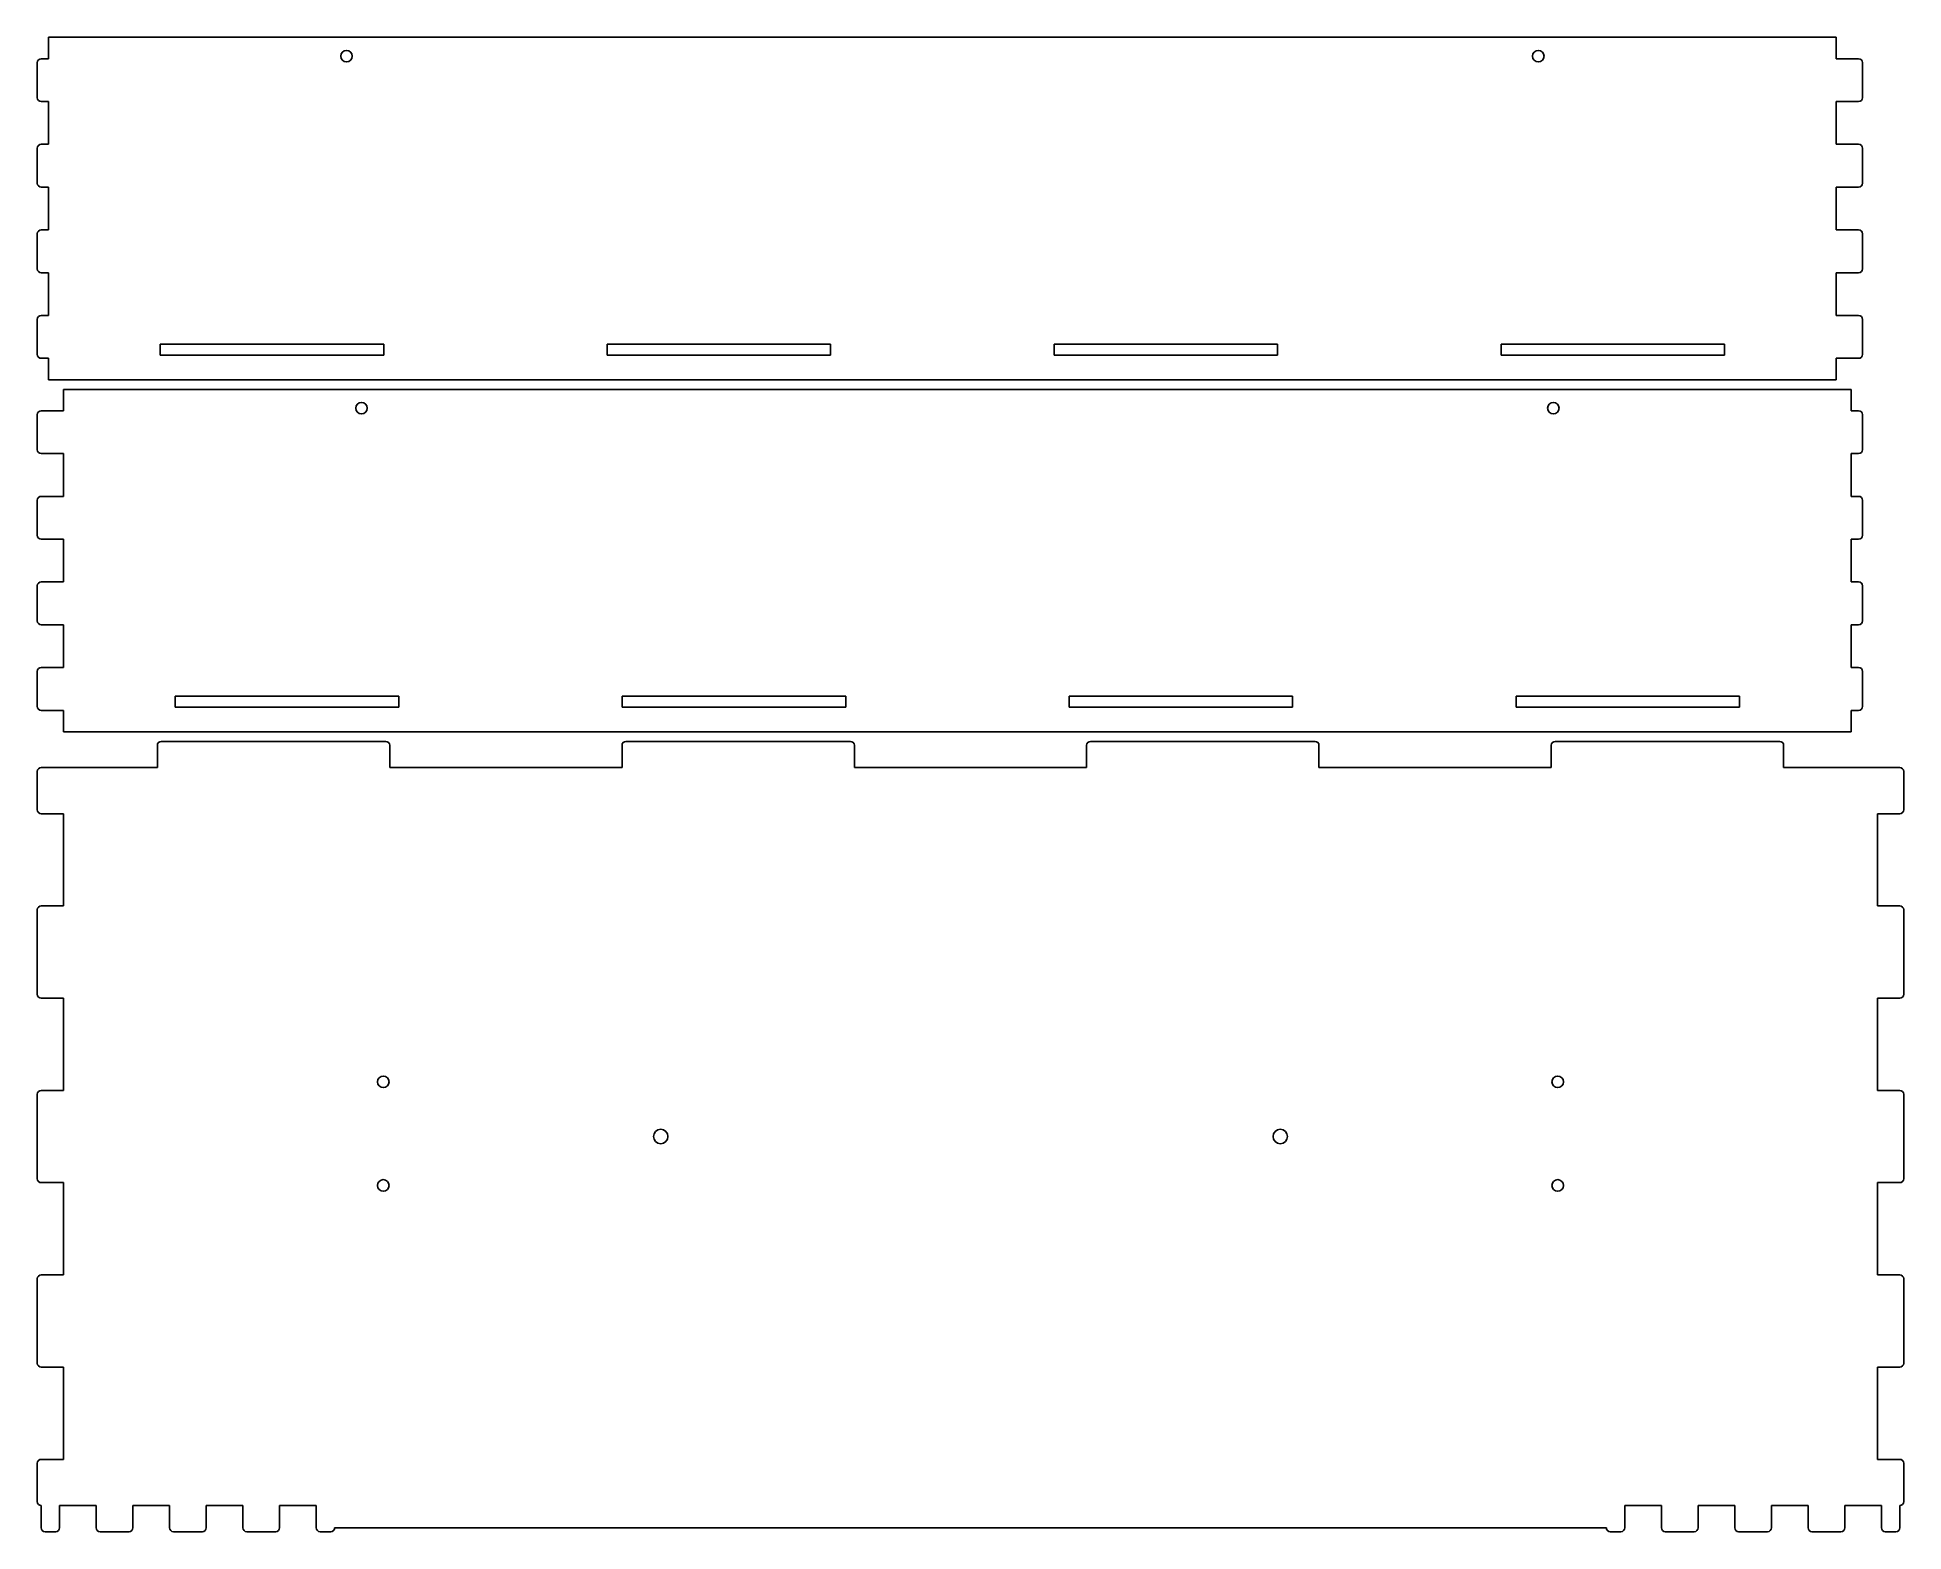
# Model space of a CAD drawing. Header units: millimetres. Extents: x 0 to 969, y 0 to 776.
import ezdxf

# ---------------------------------------------------------------- set-up
doc = ezdxf.new("R2010")
doc.units = ezdxf.units.MM
doc.layers.add('SheetCutProfiles', color=7, linetype='CONTINUOUS')

msp = doc.modelspace()

# ---------------------------------------------------------------- linework, layer by layer
at = {"layer": 'SheetCutProfiles'}
for p, q in [((5.8, 776), (934.2, 776)), ((5.8, 764.8875), (5.8, 776)), ((934.2, 764.8875), (934.2, 776)), ((0, 744.6625), (0, 762.8875)), ((5.8, 764.8875), (2, 764.8875)), ((934.2, 764.8875), (945.8, 764.8875)), ((947.8, 744.6625), (947.8, 762.8875)), ((2, 742.6625), (5.8, 742.6625)), ((5.8, 720.4375), (5.8, 742.6625)), ((934.2, 720.4375), (934.2, 742.6625)), ((945.8, 742.6625), (934.2, 742.6625)), ((0, 700.2125), (0, 718.4375)), ((5.8, 720.4375), (2, 720.4375)), ((934.2, 720.4375), (945.8, 720.4375)), ((947.8, 700.2125), (947.8, 718.4375)), ((2, 698.2125), (5.8, 698.2125)), ((5.8, 675.9875), (5.8, 698.2125)), ((934.2, 675.9875), (934.2, 698.2125)), ((945.8, 698.2125), (934.2, 698.2125)), ((0, 655.7625), (0, 673.9875)), ((5.8, 675.9875), (2, 675.9875)), ((934.2, 675.9875), (945.8, 675.9875)), ((947.8, 655.7625), (947.8, 673.9875)), ((2, 653.7625), (5.8, 653.7625)), ((5.8, 631.5375), (5.8, 653.7625)), ((934.2, 631.5375), (934.2, 653.7625)), ((945.8, 653.7625), (934.2, 653.7625)), ((5.8, 631.5375), (2, 631.5375)), ((934.2, 631.5375), (945.8, 631.5375)), ((0, 611.3125), (0, 629.5375)), ((947.8, 611.3125), (947.8, 629.5375)), ((179.875, 616.7), (63.825, 616.7)), ((63.825, 616.7), (63.825, 610.9)), ((63.825, 610.9), (179.875, 610.9)), ((179.875, 610.9), (179.875, 616.7)), ((411.975, 616.7), (295.925, 616.7)), ((295.925, 616.7), (295.925, 610.9)), ((295.925, 610.9), (411.975, 610.9)), ((411.975, 610.9), (411.975, 616.7)), ((644.075, 616.7), (528.025, 616.7)), ((528.025, 616.7), (528.025, 610.9)), ((528.025, 610.9), (644.075, 610.9)), ((644.075, 610.9), (644.075, 616.7)), ((876.175, 616.7), (760.125, 616.7)), ((760.125, 616.7), (760.125, 610.9)), ((760.125, 610.9), (876.175, 610.9)), ((876.175, 610.9), (876.175, 616.7)), ((2, 609.3125), (5.8, 609.3125)), ((5.8, 598.2), (5.8, 609.3125)), ((934.2, 598.2), (934.2, 609.3125)), ((945.8, 609.3125), (934.2, 609.3125)), ((5.8, 598.2), (934.2, 598.2)), ((13.6, 582.0875), (13.6, 593.2)), ((942, 593.2), (13.6, 593.2)), ((942, 582.0875), (942, 593.2)), ((13.6, 582.0875), (2, 582.0875)), ((942, 582.0875), (945.8, 582.0875)), ((0, 561.8625), (0, 580.0875)), ((947.8, 561.8625), (947.8, 580.0875)), ((2, 559.8625), (13.6, 559.8625)), ((13.6, 537.6375), (13.6, 559.8625)), ((945.8, 559.8625), (942, 559.8625)), ((942, 537.6375), (942, 559.8625)), ((0, 517.4125), (0, 535.6375)), ((13.6, 537.6375), (2, 537.6375)), ((942, 537.6375), (945.8, 537.6375)), ((947.8, 517.4125), (947.8, 535.6375)), ((2, 515.4125), (13.6, 515.4125)), ((13.6, 493.1875), (13.6, 515.4125)), ((945.8, 515.4125), (942, 515.4125)), ((942, 493.1875), (942, 515.4125)), ((0, 472.9625), (0, 491.1875)), ((13.6, 493.1875), (2, 493.1875)), ((942, 493.1875), (945.8, 493.1875)), ((947.8, 472.9625), (947.8, 491.1875)), ((2, 470.9625), (13.6, 470.9625)), ((13.6, 448.7375), (13.6, 470.9625)), ((945.8, 470.9625), (942, 470.9625)), ((942, 448.7375), (942, 470.9625)), ((0, 428.5125), (0, 446.7375)), ((13.6, 448.7375), (2, 448.7375)), ((942, 448.7375), (945.8, 448.7375)), ((947.8, 428.5125), (947.8, 446.7375)), ((2, 426.5125), (13.6, 426.5125)), ((13.6, 415.4), (13.6, 426.5125)), ((71.625, 433.9), (187.675, 433.9)), ((71.625, 428.1), (71.625, 433.9)), ((187.675, 428.1), (71.625, 428.1)), ((187.675, 433.9), (187.675, 428.1)), ((303.725, 433.9), (419.775, 433.9)), ((303.725, 428.1), (303.725, 433.9)), ((419.775, 428.1), (303.725, 428.1)), ((419.775, 433.9), (419.775, 428.1)), ((535.825, 433.9), (651.875, 433.9)), ((535.825, 428.1), (535.825, 433.9)), ((651.875, 428.1), (535.825, 428.1)), ((651.875, 433.9), (651.875, 428.1)), ((767.925, 433.9), (883.975, 433.9)), ((767.925, 428.1), (767.925, 433.9)), ((883.975, 428.1), (767.925, 428.1)), ((883.975, 433.9), (883.975, 428.1)), ((945.8, 426.5125), (942, 426.5125)), ((942, 415.4), (942, 426.5125)), ((942, 415.4), (13.6, 415.4)), ((62.325, 396.8), (62.325, 408.4)), ((180.975, 410.4), (64.325, 410.4)), ((182.975, 408.4), (182.975, 396.8)), ((303.625, 396.8), (303.625, 408.4)), ((422.275, 410.4), (305.625, 410.4)), ((424.275, 408.4), (424.275, 396.8)), ((544.925, 396.8), (544.925, 408.4)), ((663.575, 410.4), (546.925, 410.4)), ((665.575, 408.4), (665.575, 396.8)), ((786.225, 396.8), (786.225, 408.4)), ((904.875, 410.4), (788.225, 410.4)), ((906.875, 408.4), (906.875, 396.8)), ((0, 394.8), (0, 374.85)), ((62.325, 396.8), (2, 396.8)), ((303.625, 396.8), (182.975, 396.8)), ((544.925, 396.8), (424.275, 396.8)), ((786.225, 396.8), (665.575, 396.8)), ((967.2, 396.8), (906.875, 396.8)), ((969.2, 394.8), (969.2, 374.85)), ((2, 372.85), (13.6, 372.85)), ((13.6, 372.85), (13.6, 324.95)), ((955.6, 372.85), (967.2, 372.85)), ((955.6, 372.85), (955.6, 324.95)), ((0, 322.95), (0, 279.05)), ((13.6, 324.95), (2, 324.95)), ((967.2, 324.95), (955.6, 324.95)), ((969.2, 322.95), (969.2, 279.05)), ((2, 277.05), (13.6, 277.05)), ((13.6, 277.05), (13.6, 229.15)), ((955.6, 277.05), (967.2, 277.05)), ((955.6, 277.05), (955.6, 229.15)), ((0, 227.15), (0, 183.25)), ((13.6, 229.15), (2, 229.15)), ((967.2, 229.15), (955.6, 229.15)), ((969.2, 227.15), (969.2, 183.25)), ((2, 181.25), (13.6, 181.25)), ((13.6, 181.25), (13.6, 133.35)), ((955.6, 181.25), (967.2, 181.25)), ((955.6, 181.25), (955.6, 133.35)), ((0, 131.35), (0, 87.45)), ((13.6, 133.35), (2, 133.35)), ((967.2, 133.35), (955.6, 133.35)), ((969.2, 131.35), (969.2, 87.45)), ((2, 85.45), (13.6, 85.45)), ((13.6, 85.45), (13.6, 37.55)), ((955.6, 85.45), (967.2, 85.45)), ((955.6, 85.45), (955.6, 37.55)), ((0, 35.55), (0, 15.6)), ((13.6, 37.55), (2, 37.55)), ((967.2, 37.55), (955.6, 37.55)), ((969.2, 35.55), (969.2, 15.6)), ((2, 13.6), (2, 2)), ((11.525, 13.6), (30.575, 13.6)), ((11.525, 2), (11.525, 13.6)), ((30.575, 13.6), (30.575, 2)), ((49.625, 13.6), (68.675, 13.6)), ((49.625, 2), (49.625, 13.6)), ((68.675, 13.6), (68.675, 2)), ((87.725, 13.6), (106.775, 13.6)), ((87.725, 2), (87.725, 13.6)), ((106.775, 13.6), (106.775, 2)), ((125.825, 13.6), (144.875, 13.6)), ((125.825, 2), (125.825, 13.6)), ((144.875, 13.6), (144.875, 2)), ((824.325, 13.6), (843.375, 13.6)), ((824.325, 2), (824.325, 13.6)), ((843.375, 13.6), (843.375, 2)), ((862.425, 13.6), (881.475, 13.6)), ((862.425, 2), (862.425, 13.6)), ((881.475, 13.6), (881.475, 2)), ((900.525, 13.6), (919.575, 13.6)), ((900.525, 2), (900.525, 13.6)), ((919.575, 13.6), (919.575, 2)), ((938.625, 13.6), (957.675, 13.6)), ((938.625, 2), (938.625, 13.6)), ((957.675, 13.6), (957.675, 2)), ((967.2, 2), (967.2, 13.6)), ((4, 0), (9.525, 0)), ((32.575, 0), (47.625, 0)), ((70.675, 0), (85.725, 0)), ((108.775, 0), (123.825, 0)), ((146.875, 0), (152.4, 0)), ((814.8, 2), (154.4, 2)), ((816.8, 0), (822.325, 0)), ((845.375, 0), (860.425, 0)), ((883.475, 0), (898.525, 0)), ((921.575, 0), (936.625, 0)), ((959.675, 0), (965.2, 0))]:
    msp.add_line(p, q, dxfattribs=at)
for centre, radius in [((160.5333, 766.2), 3), ((779.4667, 766.2), 3), ((168.3333, 583.4), 3), ((787.2667, 583.4), 3), ((179.6667, 233.6), 3), ((789.5333, 233.6), 3), ((323.7333, 205.2), 3.75), ((645.4667, 205.2), 3.75), ((179.6667, 179.8), 3), ((789.5333, 179.8), 3)]:
    msp.add_circle(centre, radius, dxfattribs=at)
for centre, start, end in [((2, 762.8875), 90, 180), ((945.8, 762.8875), 0, 90), ((2, 744.6625), 180, -90), ((945.8, 744.6625), -90, 0), ((2, 718.4375), 90, 180), ((945.8, 718.4375), 0, 90), ((2, 700.2125), 180, -90), ((945.8, 700.2125), -90, 0), ((2, 673.9875), 90, 180), ((945.8, 673.9875), 0, 90), ((2, 655.7625), 180, -90), ((945.8, 655.7625), -90, 0), ((2, 629.5375), 90, 180), ((945.8, 629.5375), 0, 90), ((2, 611.3125), 180, -90), ((945.8, 611.3125), -90, 0), ((2, 580.0875), 90, 180), ((945.8, 580.0875), 0, 90), ((2, 561.8625), 180, -90), ((945.8, 561.8625), -90, 0), ((2, 535.6375), 90, 180), ((945.8, 535.6375), 0, 90), ((2, 517.4125), 180, -90), ((945.8, 517.4125), -90, 0), ((2, 491.1875), 90, 180), ((945.8, 491.1875), 0, 90), ((2, 472.9625), 180, -90), ((945.8, 472.9625), -90, 0), ((2, 446.7375), 90, 180), ((945.8, 446.7375), 0, 90), ((2, 428.5125), 180, -90), ((945.8, 428.5125), -90, 0), ((64.325, 408.4), 90, 180), ((180.975, 408.4), 0, 90), ((305.625, 408.4), 90, 180), ((422.275, 408.4), 0, 90), ((546.925, 408.4), 90, 180), ((663.575, 408.4), 0, 90), ((788.225, 408.4), 90, 180), ((904.875, 408.4), 0, 90), ((2, 394.8), 90, 180), ((967.2, 394.8), 0, 90), ((2, 374.85), 180, -90), ((967.2, 374.85), -90, 0), ((2, 322.95), 90, 180), ((967.2, 322.95), 0, 90), ((2, 279.05), 180, -90), ((967.2, 279.05), -90, 0), ((2, 227.15), 90, 180), ((967.2, 227.15), 0, 90), ((2, 183.25), 180, -90), ((967.2, 183.25), -90, 0), ((2, 131.35), 90, 180), ((967.2, 131.35), 0, 90), ((2, 87.45), 180, -90), ((967.2, 87.45), -90, 0), ((2, 35.55), 90, 180), ((967.2, 35.55), 0, 90), ((2, 15.6), 180, -90), ((967.2, 15.6), -90, 0), ((4, 2), -180, -90), ((9.525, 2), -90, 0), ((32.575, 2), -180, -90), ((47.625, 2), -90, 0), ((70.675, 2), -180, -90), ((85.725, 2), -90, 0), ((108.775, 2), -180, -90), ((123.825, 2), -90, 0), ((146.875, 2), -180, -90), ((152.4, 2), -90, 0), ((816.8, 2), -180, -90), ((822.325, 2), -90, 0), ((845.375, 2), -180, -90), ((860.425, 2), -90, 0), ((883.475, 2), -180, -90), ((898.525, 2), -90, 0), ((921.575, 2), -180, -90), ((936.625, 2), -90, 0), ((959.675, 2), -180, -90), ((965.2, 2), -90, 0)]:
    msp.add_arc(centre, 2, start, end, dxfattribs=at)

doc.saveas('drawing.dxf')
